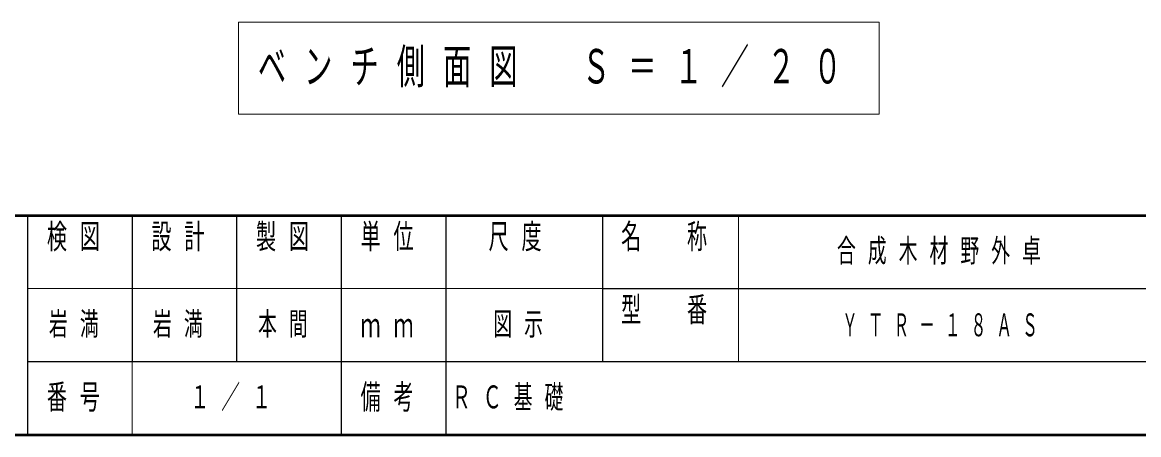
# Model space of a CAD drawing. Units: millimetres on the paper. Extents: x -365 to 10, y -38 to 257.
# Drawn here: x -238 to -131.2, y 0 to 39.5 of the extents above; entities that cross this region are included whole.
import ezdxf

# ---------------------------------------------------------------- set-up
doc = ezdxf.new("R2010")
doc.units = ezdxf.units.MM
doc.layers.add('LY_1', color=7, linetype='Continuous', lineweight=25)
doc.layers.add('LY_2', color=7, linetype='Continuous', lineweight=13)
doc.styles.add('ＭＳ ゴシック', font='')
doc.styles.get('ＭＳ ゴシック').set_extended_font_data('MS Gothic')

msp = doc.modelspace()

# ---------------------------------------------------------------- linework, layer by layer
at = {"layer": 'LY_1', "lineweight": 13}
for p, q in [((-217.338, 39.488), (-217.338, 30.688)), ((-156.038, 39.488), (-217.338, 39.488)), ((-156.038, 30.688), (-156.038, 39.488)), ((-217.338, 30.688), (-156.038, 30.688))]:
    msp.add_line(p, q, dxfattribs=at)
at = {"layer": 'LY_2', "lineweight": 50}
for p, q in [((-365, 21), (0, 21)), ((-365, 0), (0, 0))]:
    msp.add_line(p, q, dxfattribs=at)
at = {"layer": 'LY_2', "color": 211, "lineweight": 25}
for p, q in [((-237.5, 21), (-237.5, 0)), ((-227.5, 21), (-227.5, 7)), ((-217.5, 21), (-217.5, 7)), ((-207.5, 21), (-207.5, 0)), ((-197.5, 21), (-197.5, 7)), ((-182.5, 21), (-182.5, 7)), ((-182.5, 14), (-70, 14)), ((-237.5, 7), (0, 7))]:
    msp.add_line(p, q, dxfattribs=at)
at = {"layer": 'LY_2'}
for p, q in [((-169.5, 21), (-169.5, 7)), ((-237.5, 14), (-182.5, 14)), ((-227.5, 7), (-227.5, 0))]:
    msp.add_line(p, q, dxfattribs=at)
at = {"layer": 'LY_2', "lineweight": 25}
msp.add_line((-197.5, 7), (-197.5, 0), dxfattribs=at)

# ---------------------------------------------------------------- texts
at = {"layer": 'LY_1', "style": 'ＭＳ ゴシック'}
for s, insert, char_height, attachment_point in [('\\T1.64;\\W0.6;ベンチ側面図\u3000Ｓ＝１／２０', (-186.688, 35.088), 3.299, 5), ('\\T1.64;\\W0.6;合成木材野外卓', (-149.75, 17.5), 2.199, 5), ('\\T1.64;\\W0.6;岩満', (-232.5, 10.5), 2.199, 5), ('\\T1.64;\\W0.6;岩満', (-225.5, 10.5), 2.199, 4), ('\\T1.64;\\W0.6;本間', (-212.5, 10.5), 2.199, 5), ('\\T1.64;\\W0.6;図示', (-190, 10.5), 2.199, 5), ('\\T1.64;\\W0.5;ＹＴＲ－１８ＡＳ', (-149.75, 10.5), 2.199, 5), ('\\T1.64;\\W0.6;１／１', (-217.5, 3.5), 2.199, 5), ('\\T1.64;\\W0.6;ＲＣ基礎', (-191, 3.5), 2.199, 5)]:
    msp.add_mtext(s, dxfattribs=dict(at, insert=insert, char_height=char_height, attachment_point=attachment_point))
at = {"layer": 'LY_2', "color": 4, "char_height": 2.346, "style": 'ＭＳ ゴシック'}
for s, insert, attachment_point in [('\\T1.64;\\W0.6;検図', (-232.5, 20.167), 2), ('\\T1.64;\\W0.6;設計', (-222.5, 20.167), 2), ('\\T1.64;\\W0.6;製図', (-212.5, 20.167), 2), ('\\T1.64;\\W0.6;単位', (-202.5, 20.167), 2), ('\\T1.64;\\W0.6;尺度', (-190.25, 20.167), 2), ('\\T1.64;\\W0.6;名\u3000称', (-176, 20.167), 2), ('\\T1.64;\\W0.6;型\u3000番', (-176, 13.167), 2), ('\\T1.64;\\W0.6;ｍｍ', (-202.5, 10.5), 5), ('\\T1.64;\\W0.6;番号', (-232.5, 3.5), 5), ('\\T1.64;\\W0.6;備考', (-202.5, 3.5), 5)]:
    msp.add_mtext(s, dxfattribs=dict(at, insert=insert, attachment_point=attachment_point))

doc.saveas('drawing.dxf')
